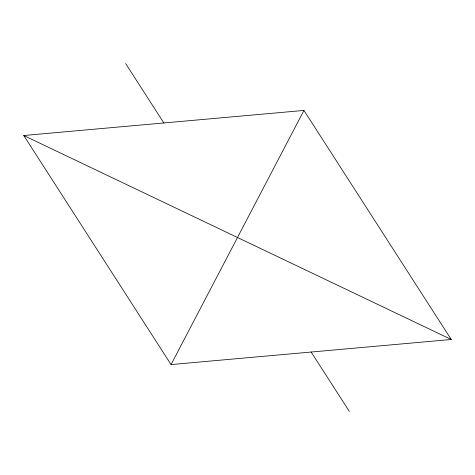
<?xml version="1.0" encoding="UTF-8"?>
<svg xmlns="http://www.w3.org/2000/svg" width="475" height="475" viewBox="0 0 475 475"><rect width="100%" height="100%" fill="white"/><g stroke="black" fill="none" stroke-linecap="round" stroke-linejoin="round"><path stroke-width="0.71" d="M171.053 364.574L303.947 110.426L451.25 339.494L171.053 364.574L23.75 135.506L303.947 110.426M23.75 135.506L451.25 339.494M125.655 63.573L163.851 122.966M311.149 352.034L349.345 411.427"/></g></svg>
